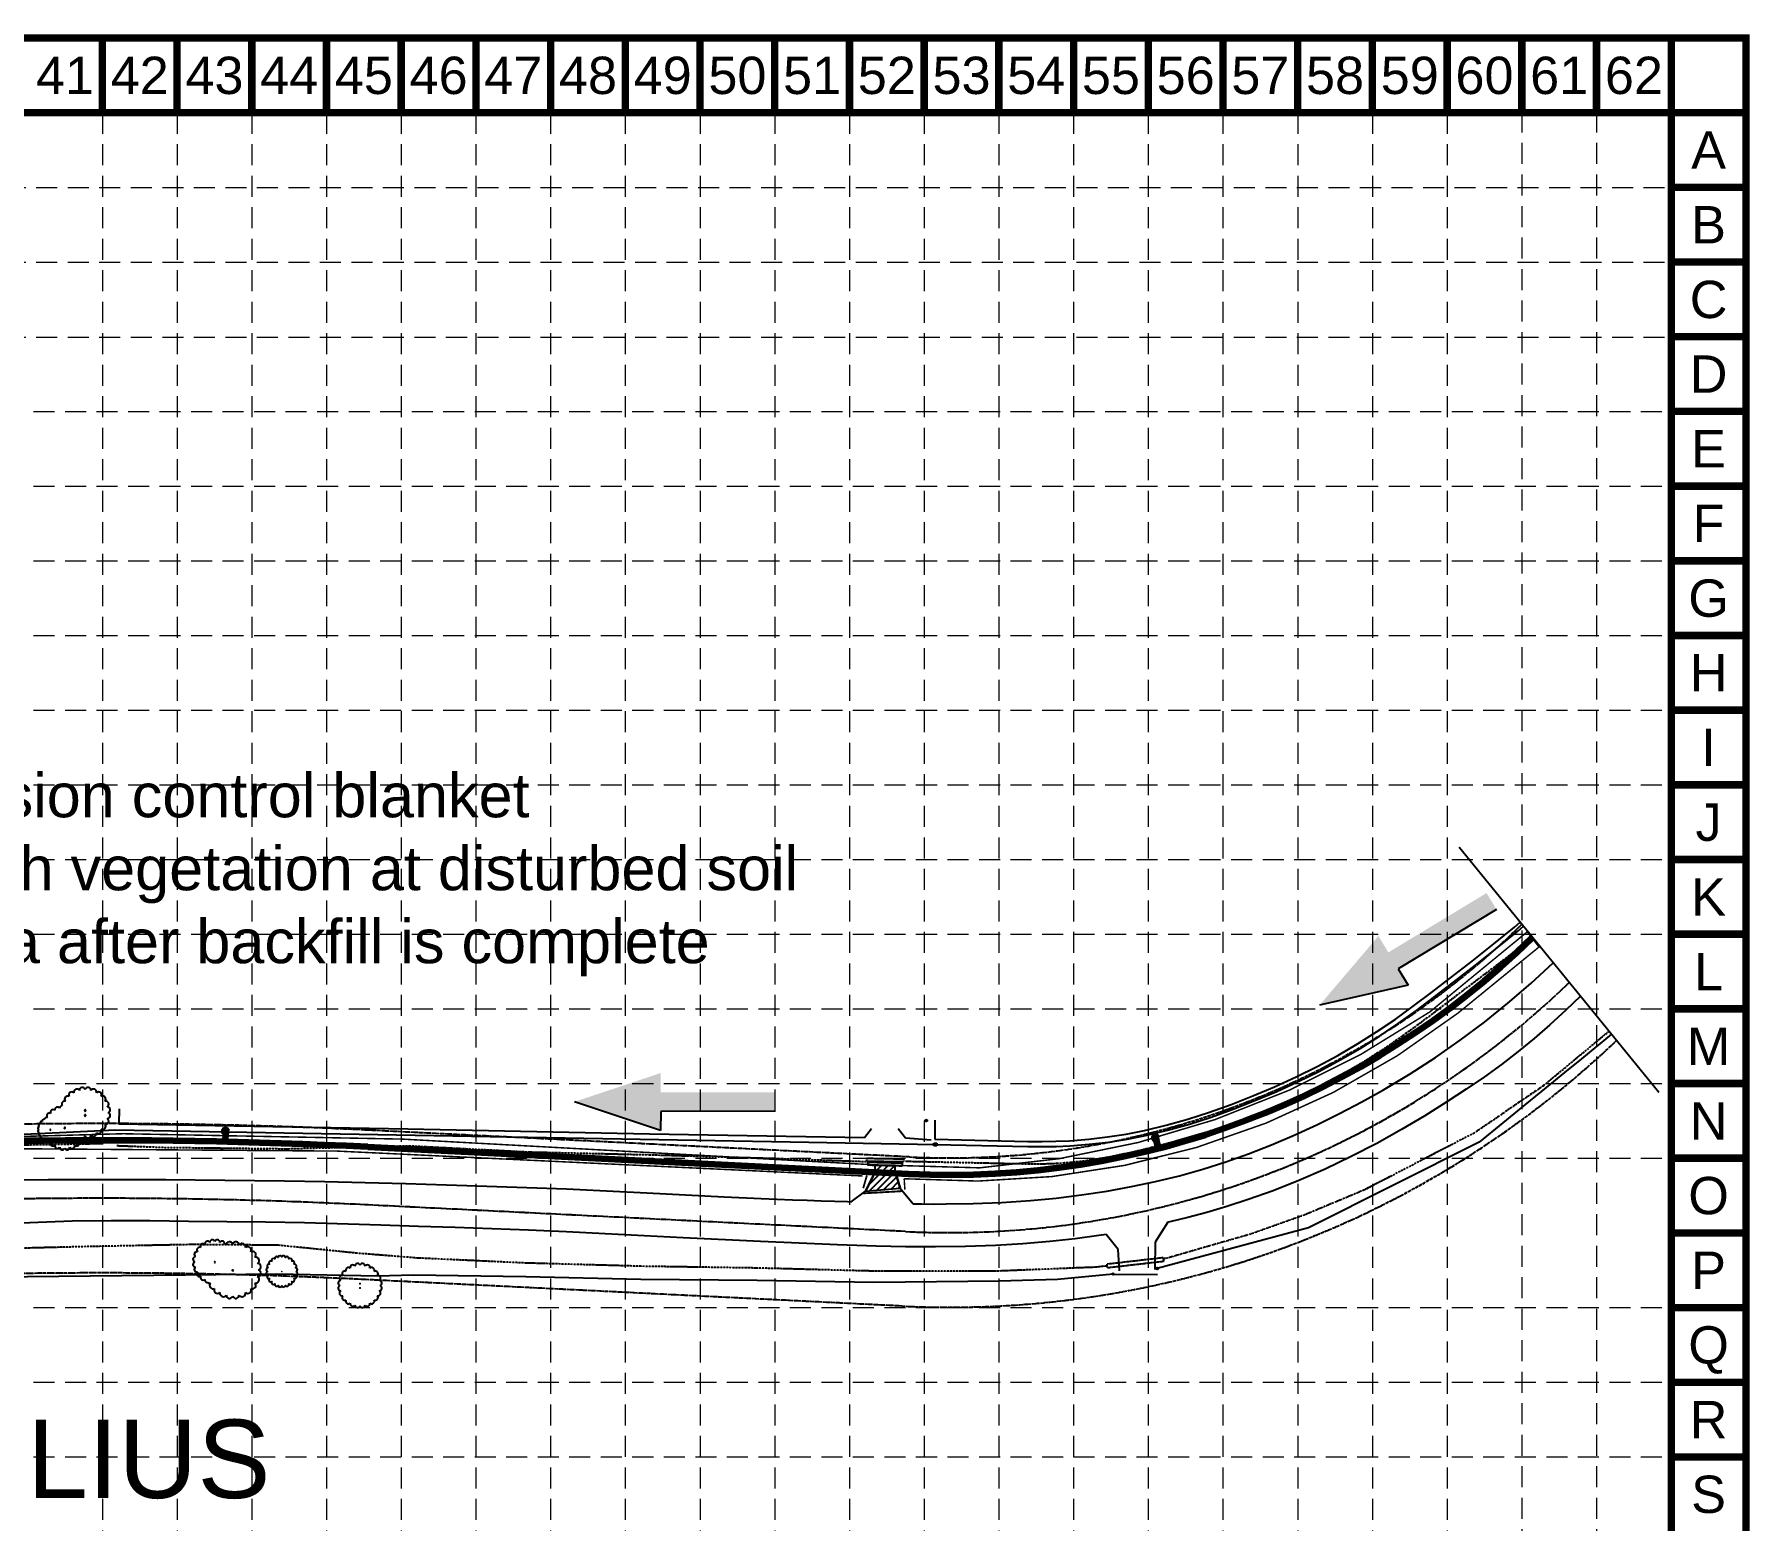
# Model space of a CAD drawing. Header units: inches. Extents: x 2599285 to 2601849, y 7031355 to 7032959.
# Drawn here: x 2600931 to 2601849, y 7032163 to 7032959 of the extents above; entities that cross this region are included whole.
import ezdxf
from ezdxf.enums import TextEntityAlignment as Align

# ---------------------------------------------------------------- set-up
doc = ezdxf.new("R2010")
doc.units = ezdxf.units.IN
doc.header["$MEASUREMENT"] = 0
for name, pattern in [('DASHED', [0.8, 0.75, -0.05]), ('HIDDEN', [0.375, 0.25, -0.125]), ('R.O.W. Cornelius$0$CENTER', [2.7, 2.5, -0.05, 0.1, -0.05]), ('R.O.W. Cornelius$0$PHANTOM', [2.1, 1.75, -0.05, 0.1, -0.05, 0.1, -0.05]), ('SCREEK', [1.04, 0.9, -0.035, 0, -0.035, 0, -0.035, 0, -0.035])]:
    doc.linetypes.add(name, pattern=pattern)
for name, color, linetype in [('ARROWS', 252, 'Continuous'), ('BASE', 7, 'Continuous'), ('DITCH', 7, 'SCREEK'), ('EASPH-PVMT', 7, 'Continuous'), ('ETEL', 33, 'DASHED'), ('EWAT', 150, 'DASHED'), ('EXSTSEW', 5, 'DASHED'), ('FENCE', 242, 'DASHED'), ('FENCEBW', 7, 'BWF'), ('GRID', 254, 'HIDDEN'), ('HATCH', 10, 'Continuous'), ('LIMITS OF DISTURBANCE', 1, 'HIDDEN'), ('PWAT', 4, 'Continuous'), ('R.O.W. Cornelius$0$CL', 7, 'R.O.W. Cornelius$0$CENTER'), ('R.O.W. Cornelius$0$ROW', 192, 'R.O.W. Cornelius$0$PHANTOM'), ('SILT FENCE', 200, 'Continuous'), ('TREE', 7, 'Continuous'), ('TREET', 250, 'Continuous'), ('TREETXT', 7, 'Continuous')]:
    doc.layers.add(name, color=color, linetype=linetype)
doc.styles.get("Standard").update_dxf_attribs({"font": 'ARIAL.TTF'})
doc.styles.add('UTIL', font='romans.shx', dxfattribs={"width": 0.9})
doc.linetypes.add('ASPH-E2', pattern='A,0.45,-0.05,0.9,[138,ltypeshp.shx,S=-0.013,R=0,X=0,Y=0],0.45', length=1.85)
doc.linetypes.add('BWF', pattern='A,0.9,-0.05,[135,ltypeshp.shx,S=0.03,R=0,X=0,Y=0],-0.05', length=1)
doc.linetypes.add('CHAINLINK_1', pattern='A,0.75,-0.1,[133,AECCLAND,S=0.0325,R=0,X=-0.0325,Y=0],-0.1,0.5', length=1.45)
doc.linetypes.add('CHAINLINK_2', pattern='A,0.75,-0.0325,[133,AECCLAND,S=0.0325,R=0,X=-0.0325,Y=0],-0.0325,0.5', length=1.315)
doc.linetypes.add('FENCELINE2', pattern='A,0.25,[132,ltypeshp.shx,S=0.1,R=0,X=0,Y=0],-0.2,1', length=1.45)
doc.linetypes.add('TELE', pattern='A,0.8,-0.05,0.8,-0.05,0.8,-0.15,["TELE",UTIL,S=0.08,R=0,X=-0.1,Y=-0.04],-0.2', length=2.85)

# ---------------------------------------------------------------- blocks, each defined once
blk = doc.blocks.new('treet')
at = {"layer": 'TREET', "const_width": 0.5}
blk.add_lwpolyline([(-0.25, 0, 1), (0.25, 0, 1)], format="xyb", close=True, dxfattribs=at)
blk = doc.blocks.new('A$C33723172')
at = {"layer": 'ARROWS', "color": 7}
for p, q in [((11.14, 24.49), (5.46, 10.23)), ((7.83, 9.28), (0, 0)), ((5.46, 10.23), (7.83, 9.28))]:
    blk.add_line(p, q, dxfattribs=at)
for points in [[(11.14, 24.49), (8.77, 25.44), (5.46, 10.23), (3.08, 11.17)], [(0.7, 12.12), (7.83, 9.28), (0, 0), (7.83, 9.28)]]:
    blk.add_solid(points, dxfattribs=at)

msp = doc.modelspace()

# ---------------------------------------------------------------- linework, layer by layer
at = {"const_width": 1}
msp.add_lwpolyline([(2601693.8, 7032523.82), (2601800.82, 7032392.41)], dxfattribs=at)
at = {"layer": 'BASE', "color": 9}
msp.add_line((2601807.39, 7032917.18), (2601807.39, 7031397.18), dxfattribs=at)
at = {"layer": 'BASE', "const_width": 4}
for points in [[(2599287.39, 7031357.18), (2601847.39, 7031357.18), (2601847.39, 7032957.18), (2599287.39, 7032957.18)], [(2599327.31, 7031397.16), (2601807.51, 7031397.1), (2601807.45, 7032917.19), (2599327.81, 7032917.24)]]:
    msp.add_lwpolyline(points, close=True, dxfattribs=at)
for points in [[(2600967.39, 7032917.18), (2600967.39, 7032957.18)], [(2601007.39, 7032917.18), (2601007.39, 7032957.18)], [(2601047.39, 7032917.18), (2601047.39, 7032957.18)], [(2601087.39, 7032917.18), (2601087.39, 7032957.18)], [(2601127.39, 7032917.18), (2601127.39, 7032957.18)], [(2601167.39, 7032917.18), (2601167.39, 7032957.18)], [(2601207.39, 7032917.18), (2601207.39, 7032957.18)], [(2601247.39, 7032917.18), (2601247.39, 7032957.18)], [(2601287.39, 7032917.18), (2601287.39, 7032957.18)], [(2601327.39, 7032917.18), (2601327.39, 7032957.18)], [(2601367.39, 7032917.18), (2601367.39, 7032957.18)], [(2601407.39, 7032917.18), (2601407.39, 7032957.18)], [(2601447.39, 7032917.18), (2601447.39, 7032957.18)], [(2601487.39, 7032917.18), (2601487.39, 7032957.18)], [(2601527.39, 7032917.18), (2601527.39, 7032957.18)], [(2601567.39, 7032917.18), (2601567.39, 7032957.18)], [(2601607.39, 7032917.18), (2601607.39, 7032957.18)], [(2601647.39, 7032917.18), (2601647.39, 7032957.18)], [(2601687.39, 7032917.18), (2601687.39, 7032957.18)], [(2601727.39, 7032917.18), (2601727.39, 7032957.18)], [(2601767.39, 7032917.18), (2601767.39, 7032957.18)], [(2601807.39, 7032917.18), (2601807.39, 7032957.18)], [(2601847.39, 7032917.18), (2601847.39, 7032957.18)], [(2601847.39, 7032917.18), (2601807.39, 7032917.18)], [(2601847.39, 7032877.18), (2601807.39, 7032877.18)], [(2601847.39, 7032837.18), (2601807.39, 7032837.18)], [(2601847.39, 7032797.18), (2601807.39, 7032797.18)], [(2601847.39, 7032757.18), (2601807.39, 7032757.18)], [(2601847.39, 7032717.18), (2601807.39, 7032717.18)], [(2601847.39, 7032677.18), (2601807.39, 7032677.18)], [(2601847.39, 7032637.18), (2601807.39, 7032637.18)], [(2601847.39, 7032597.18), (2601807.39, 7032597.18)], [(2601847.39, 7032557.18), (2601807.39, 7032557.18)], [(2601847.39, 7032517.18), (2601807.39, 7032517.18)], [(2601847.39, 7032477.18), (2601807.39, 7032477.18)], [(2601847.39, 7032437.18), (2601807.39, 7032437.18)], [(2601847.39, 7032397.18), (2601807.39, 7032397.18)], [(2601847.39, 7032357.18), (2601807.39, 7032357.18)], [(2601847.39, 7032317.18), (2601807.39, 7032317.18)], [(2601847.39, 7032277.18), (2601807.39, 7032277.18)], [(2601847.39, 7032237.18), (2601807.39, 7032237.18)], [(2601847.39, 7032197.18), (2601807.39, 7032197.18)]]:
    msp.add_lwpolyline(points, dxfattribs=at)
at = {"layer": 'DITCH'}
for p, q in [((2601719.01, 7032464.41), (2601730.34, 7032473.16)), ((2601730.34, 7032473.16), (2601733.21, 7032475.43)), ((2601707.05, 7032455.35), (2601719.01, 7032464.41)), ((2601695.11, 7032446.33), (2601707.05, 7032455.35)), ((2601682.28, 7032436.56), (2601695.11, 7032446.33)), ((2601669.84, 7032427.24), (2601682.28, 7032436.56)), ((2601657.37, 7032418.36), (2601669.84, 7032427.24)), ((2601644.46, 7032409.91), (2601657.37, 7032418.36)), ((2601774.08, 7032425.24), (2601739.11, 7032396.19)), ((2601633.63, 7032403.5), (2601644.46, 7032409.91)), ((2601622.39, 7032397.4), (2601633.63, 7032403.5)), ((2601599.12, 7032386.31), (2601610.85, 7032391.66)), ((2601610.85, 7032391.66), (2601622.39, 7032397.4)), ((2601739.11, 7032396.19), (2601701.9, 7032370.72)), ((2601575.41, 7032376.88), (2601587.33, 7032381.39)), ((2601587.33, 7032381.39), (2601599.12, 7032386.31)), ((2601551.61, 7032369.11), (2601563.52, 7032372.81)), ((2601563.52, 7032372.81), (2601575.41, 7032376.88)), ((2600906.74, 7032364.04), (2600967.9, 7032365.11)), ((2600975.05, 7032363.95), (2601000.67, 7032363.01)), ((2601000.67, 7032363.01), (2601065.68, 7032362.25)), ((2601065.68, 7032362.25), (2601131.65, 7032363.88)), ((2601131.65, 7032363.88), (2601195.82, 7032360.57)), ((2601527.63, 7032362.65), (2601539.66, 7032365.75)), ((2601539.66, 7032365.75), (2601551.61, 7032369.11)), ((2601701.9, 7032370.72), (2601642.84, 7032340.07)), ((2601195.82, 7032360.57), (2601260.12, 7032359.05)), ((2601260.12, 7032359.05), (2601324.48, 7032357.22)), ((2601324.48, 7032357.22), (2601376.16, 7032355.42)), ((2601397.33, 7032355.6), (2601462.68, 7032354.18)), ((2601462.68, 7032354.18), (2601470.67, 7032354.18)), ((2601470.67, 7032354.18), (2601478.43, 7032354.48)), ((2601478.43, 7032354.48), (2601486, 7032355.07)), ((2601486, 7032355.07), (2601496.79, 7032356.39)), ((2601496.79, 7032356.39), (2601507.28, 7032358.15)), ((2601507.28, 7032358.15), (2601517.53, 7032360.27)), ((2601517.53, 7032360.27), (2601527.63, 7032362.65)), ((2601642.84, 7032340.07), (2601610.92, 7032326.75)), ((2601610.92, 7032326.75), (2601582.24, 7032316.57)), ((2600961.73, 7032309.9), (2600907.29, 7032308.57)), ((2601014.6, 7032310.92), (2600961.73, 7032309.9)), ((2601061.05, 7032310.61), (2601014.6, 7032310.92)), ((2601104.04, 7032306.29), (2601061.05, 7032310.61)), ((2601582.24, 7032316.57), (2601537.43, 7032303.64)), ((2601135.89, 7032303.73), (2601104.04, 7032306.29)), ((2601194.26, 7032301.02), (2601135.89, 7032303.73)), ((2601255.89, 7032299.3), (2601194.26, 7032301.02)), ((2601318.45, 7032298.34), (2601255.89, 7032299.3)), ((2601499.9, 7032298.84), (2601447.61, 7032296.75)), ((2601505.41, 7032299.54), (2601499.9, 7032298.84)), ((2601537.43, 7032303.64), (2601535.42, 7032303.38)), ((2601380.72, 7032296.7), (2601318.45, 7032298.34)), ((2601447.61, 7032296.75), (2601380.72, 7032296.7))]:
    msp.add_line(p, q, dxfattribs=at)
at = {"layer": 'EASPH-PVMT', "linetype": 'ASPH-E2'}
for p, q in [((2601732.28, 7032450.82), (2601744.24, 7032461.78)), ((2601744.24, 7032461.78), (2601744.29, 7032461.83)), ((2601719.97, 7032440.25), (2601732.28, 7032450.82)), ((2601707.39, 7032430.13), (2601719.97, 7032440.25)), ((2601750.93, 7032436.44, 519.1), (2601742.4, 7032428.65, 519.1)), ((2601758.81, 7032444, 519.1), (2601750.93, 7032436.44, 519.1)), ((2601694.42, 7032420.39), (2601707.39, 7032430.13)), ((2601742.4, 7032428.65, 519.1), (2601733.93, 7032421.32, 519.1)), ((2601681.17, 7032411.14), (2601694.42, 7032420.39)), ((2601733.93, 7032421.32, 519.1), (2601725.49, 7032414.4, 519.1)), ((2601667.52, 7032402.3), (2601681.17, 7032411.14)), ((2601725.49, 7032414.4, 519.1), (2601716.52, 7032407.46, 519.1)), ((2601653.35, 7032393.82), (2601667.52, 7032402.3)), ((2601707.32, 7032400.75, 519.1), (2601697.65, 7032394.1, 519.1)), ((2601716.52, 7032407.46, 519.1), (2601707.32, 7032400.75, 519.1)), ((2601641.69, 7032387.31), (2601653.35, 7032393.82)), ((2601697.65, 7032394.1, 519.1), (2601687.31, 7032387.32, 519.1)), ((2601629.75, 7032381.05), (2601641.69, 7032387.31)), ((2601687.31, 7032387.32, 519.1), (2601675.52, 7032379.95, 519.1)), ((2601605.45, 7032369.48), (2601617.63, 7032375.08)), ((2601617.63, 7032375.08), (2601629.75, 7032381.05)), ((2601662.95, 7032372.49, 519.1), (2601649.73, 7032365.12, 519.1)), ((2601675.52, 7032379.95, 519.1), (2601662.95, 7032372.49, 519.1)), ((2601581.06, 7032359.52), (2601593.3, 7032364.3)), ((2601593.3, 7032364.3), (2601605.45, 7032369.48)), ((2601649.73, 7032365.12, 519.1), (2601636, 7032358.02, 519.1)), ((2601556.57, 7032351.31), (2601568.85, 7032355.19)), ((2601568.85, 7032355.19), (2601581.06, 7032359.52)), ((2601636, 7032358.02, 519.1), (2601622.05, 7032351.4, 519.1)), ((2600917.46, 7032345.55), (2600938.42, 7032345.78)), ((2600938.42, 7032345.78), (2600959.42, 7032345.86)), ((2600959.42, 7032345.86), (2600980.42, 7032345.82)), ((2600980.42, 7032345.82), (2601001.38, 7032345.71)), ((2601001.38, 7032345.71), (2601033.01, 7032345.46)), ((2601033.01, 7032345.46), (2601064.86, 7032345.05)), ((2601064.86, 7032345.05), (2601086.43, 7032344.64)), ((2601086.43, 7032344.64), (2601108.13, 7032344.14)), ((2601518.37, 7032341.97), (2601531.3, 7032344.7)), ((2601531.3, 7032344.7), (2601544.1, 7032347.82)), ((2601544.1, 7032347.82), (2601556.57, 7032351.31)), ((2601608.02, 7032345.3, 519.1), (2601594.21, 7032339.8, 519.1)), ((2601622.05, 7032351.4, 519.1), (2601608.02, 7032345.3, 519.1)), ((2601108.13, 7032344.14), (2601129.88, 7032343.58)), ((2601129.88, 7032343.58), (2601162.46, 7032342.65)), ((2601162.46, 7032342.65), (2601194.71, 7032341.58)), ((2601194.71, 7032341.58), (2601215.95, 7032340.75)), ((2601215.95, 7032340.75), (2601237.22, 7032339.8)), ((2601237.22, 7032339.8), (2601258.82, 7032338.72)), ((2601258.82, 7032338.72), (2601279.6, 7032337.6)), ((2601279.6, 7032337.6), (2601300.26, 7032336.49)), ((2601300.26, 7032336.49), (2601320.16, 7032335.54)), ((2601320.16, 7032335.54), (2601336.84, 7032334.9)), ((2601464.3, 7032334.55), (2601478, 7032335.86)), ((2601478, 7032335.86), (2601491.64, 7032337.54)), ((2601491.64, 7032337.54), (2601505.12, 7032339.58)), ((2601505.12, 7032339.58), (2601518.37, 7032341.97)), ((2601594.21, 7032339.8, 519.1), (2601580.9, 7032334.99, 519.1)), ((2601336.84, 7032334.9), (2601344.71, 7032334.64)), ((2601344.71, 7032334.64), (2601352.24, 7032334.42)), ((2601352.24, 7032334.42), (2601359.44, 7032334.2)), ((2601359.44, 7032334.2), (2601366.29, 7032333.97)), ((2601366.29, 7032333.97), (2601368.34, 7032333.9)), ((2601401.45, 7032332.78), (2601406.04, 7032332.71)), ((2601406.04, 7032332.71), (2601412.46, 7032332.66)), ((2601412.46, 7032332.66), (2601419.23, 7032332.68)), ((2601419.23, 7032332.68), (2601433.61, 7032332.92)), ((2601433.61, 7032332.92), (2601448.76, 7032333.52)), ((2601448.76, 7032333.52), (2601464.3, 7032334.55)), ((2601558.74, 7032328.17, 519.1), (2601548.59, 7032325.49, 519.1)), ((2601569.49, 7032331.29, 519.1), (2601558.74, 7032328.17, 519.1)), ((2601580.9, 7032334.99, 519.1), (2601569.49, 7032331.29, 519.1)), ((2600951.13, 7032323.41, 519.1), (2600919.51, 7032322.29, 519.1)), ((2600972.03, 7032323.65, 519.1), (2600951.13, 7032323.41, 519.1)), ((2600992.78, 7032323.58, 519.1), (2600972.03, 7032323.65, 519.1)), ((2601013.48, 7032323.38, 519.1), (2600992.78, 7032323.58, 519.1)), ((2601034.11, 7032323.17, 519.1), (2601013.48, 7032323.38, 519.1)), ((2601054.8, 7032322.91, 519.1), (2601034.11, 7032323.17, 519.1)), ((2601075.55, 7032322.51, 519.1), (2601054.8, 7032322.91, 519.1)), ((2601116.5, 7032321.27, 519.1), (2601075.55, 7032322.51, 519.1)), ((2601136.6, 7032320.6, 519.1), (2601116.5, 7032321.27, 519.1)), ((2601156.28, 7032320, 519.1), (2601136.6, 7032320.6, 519.1)), ((2601195.5, 7032318.69, 519.1), (2601156.28, 7032320, 519.1)), ((2601215.82, 7032317.76, 519.1), (2601195.5, 7032318.69, 519.1)), ((2601236.51, 7032316.71, 519.1), (2601215.82, 7032317.76, 519.1)), ((2601538.97, 7032323.16, 519.1), (2601537.9, 7032322.91, 519.1)), ((2601548.59, 7032325.49, 519.1), (2601538.97, 7032323.16, 519.1)), ((2601278.37, 7032314.6, 519.1), (2601236.51, 7032316.71, 519.1)), ((2601319.85, 7032312.66, 519.1), (2601278.37, 7032314.6, 519.1)), ((2601340.44, 7032311.71, 519.1), (2601319.85, 7032312.66, 519.1)), ((2601360.97, 7032310.84, 519.1), (2601340.44, 7032311.71, 519.1)), ((2601381.76, 7032310.14, 519.1), (2601360.97, 7032310.84, 519.1)), ((2601397.46, 7032309.8, 519.1), (2601381.76, 7032310.14, 519.1)), ((2601413.39, 7032309.68, 519.1), (2601397.46, 7032309.8, 519.1)), ((2601429.46, 7032309.86, 519.1), (2601413.39, 7032309.68, 519.1)), ((2601445.58, 7032310.42, 519.1), (2601429.46, 7032309.86, 519.1)), ((2601460.27, 7032311.31, 519.1), (2601445.58, 7032310.42, 519.1)), ((2601474.61, 7032312.54, 519.1), (2601460.27, 7032311.31, 519.1)), ((2601488.27, 7032314.03, 519.1), (2601474.61, 7032312.54, 519.1)), ((2601500.9, 7032315.71, 519.1), (2601488.27, 7032314.03, 519.1)), ((2601504.9, 7032316.33, 519.1), (2601500.9, 7032315.71, 519.1))]:
    msp.add_line(p, q, dxfattribs=at)
at = {"layer": 'EASPH-PVMT', "linetype": 'ASPH-E2', "ltscale": 0.8}
for p, q in [((2601376.04, 7032339.61), (2601381.15, 7032349.79)), ((2601381.15, 7032349.79), (2601391.79, 7032350.24)), ((2601391.79, 7032350.24), (2601394.63, 7032341.09)), ((2601368.34, 7032333.9), (2601376.04, 7032339.61)), ((2601394.63, 7032341.09), (2601401.46, 7032332.78)), ((2601537.89, 7032322.9), (2601531, 7032312.26)), ((2601511.19, 7032308.27), (2601504.91, 7032316.32)), ((2601512.02, 7032296.79), (2601511.19, 7032308.27)), ((2601531, 7032312.26), (2601530.98, 7032297.51))]:
    msp.add_line(p, q, dxfattribs=at)
at = {"layer": 'ETEL', "color": 252, "linetype": 'TELE', "ltscale": 0.8}
for p, q in [((2601714.22, 7032469.84), (2601725.21, 7032478.84)), ((2601725.21, 7032478.84), (2601728.3, 7032481.46)), ((2601702.57, 7032460.63), (2601714.22, 7032469.84)), ((2601690.89, 7032451.56), (2601702.57, 7032460.63)), ((2601680.78, 7032443.79), (2601690.89, 7032451.56)), ((2601661.13, 7032429.3), (2601670.93, 7032436.38)), ((2601670.93, 7032436.38), (2601680.78, 7032443.79)), ((2601651.19, 7032422.53), (2601661.13, 7032429.3)), ((2601640.89, 7032416.02), (2601651.19, 7032422.53)), ((2601619.08, 7032403.89), (2601630.19, 7032409.82)), ((2601630.19, 7032409.82), (2601640.89, 7032416.02)), ((2601607.69, 7032398.27), (2601619.08, 7032403.89)), ((2601584.5, 7032388.04), (2601596.13, 7032392.98)), ((2601596.13, 7032392.98), (2601607.69, 7032398.27)), ((2601561.11, 7032379.24), (2601572.79, 7032383.44)), ((2601572.79, 7032383.44), (2601584.5, 7032388.04)), ((2600870.83, 7032367.46), (2600974.46, 7032372.44)), ((2600974.46, 7032372.44), (2601345.71, 7032365.85)), ((2601525.87, 7032369.36), (2601537.67, 7032372.18)), ((2601537.67, 7032372.18), (2601549.41, 7032375.48)), ((2601549.41, 7032375.48), (2601561.11, 7032379.24)), ((2601345.71, 7032365.85), (2601413.39, 7032364.56)), ((2601413.39, 7032364.56), (2601462.89, 7032363.46)), ((2601462.89, 7032363.46), (2601470.55, 7032363.39)), ((2601470.55, 7032363.39), (2601478.02, 7032363.51)), ((2601478.02, 7032363.51), (2601485.32, 7032363.82)), ((2601485.32, 7032363.82), (2601495.8, 7032364.63)), ((2601495.8, 7032364.63), (2601506.01, 7032365.83)), ((2601506.01, 7032365.83), (2601516.01, 7032367.41)), ((2601516.01, 7032367.41), (2601525.87, 7032369.36))]:
    msp.add_line(p, q, dxfattribs=at)
at = {"layer": 'ETEL', "color": 252}
for p, q in [((2601412.64, 7032365.31), (2601414.14, 7032363.81)), ((2601414.14, 7032365.31), (2601412.64, 7032363.81))]:
    msp.add_line(p, q, dxfattribs=at)
msp.add_lwpolyline([(2601412.64, 7032365.31), (2601414.14, 7032365.31), (2601414.14, 7032363.81), (2601412.64, 7032363.81)], close=True, dxfattribs=at)
at = {"layer": 'EWAT', "color": 145}
for p, q in [((2601408.11, 7032377.72), (2601408.91, 7032376.92)), ((2601408.11, 7032376.92), (2601408.91, 7032377.72))]:
    msp.add_line(p, q, dxfattribs=at)
msp.add_circle((2601408.51, 7032377.32), 0.562, dxfattribs=at)
at = {"layer": 'EXSTSEW'}
for p, q in [((2601376.61, 7032357.19), (2601376.59, 7032355.69)), ((2601376.59, 7032355.69), (2601396.4, 7032355.35)), ((2601376.61, 7032357.19), (2601396.43, 7032356.85)), ((2601377.14, 7032355.11), (2601377.11, 7032353.61)), ((2601377.14, 7032355.11), (2601395.68, 7032354.64)), ((2601395.68, 7032354.64), (2601395.64, 7032353.14)), ((2601396.43, 7032356.85), (2601396.4, 7032355.35)), ((2601377.11, 7032353.61), (2601395.64, 7032353.14)), ((2601535.36, 7032303.86), (2601505.31, 7032300.39)), ((2601505.54, 7032298.4), (2601505.31, 7032300.39)), ((2601535.59, 7032301.87), (2601505.54, 7032298.4)), ((2601535.36, 7032303.86), (2601535.59, 7032301.87))]:
    msp.add_line(p, q, dxfattribs=at)
at = {"layer": 'FENCE', "color": 252, "linetype": 'FENCELINE2', "ltscale": 0.5}
for p, q in [((2600976.37, 7032383.58), (2600976.25, 7032375.68)), ((2600976.25, 7032375.68), (2601130.97, 7032372.88)), ((2601130.97, 7032372.88), (2601260.26, 7032370.23)), ((2601375.4, 7032368.31), (2601379.23, 7032373.08)), ((2601260.26, 7032370.23), (2601375.4, 7032368.31))]:
    msp.add_line(p, q, dxfattribs=at)
at = {"layer": 'FENCEBW', "linetype": 'CHAINLINK_2', "ltscale": 0.8}
for p, q in [((2601723.44, 7032480.96), (2601726.55, 7032483.6)), ((2601712.49, 7032471.99), (2601723.44, 7032480.96)), ((2601700.87, 7032462.8), (2601712.49, 7032471.99)), ((2601689.2, 7032453.74), (2601700.87, 7032462.8)), ((2601669.29, 7032438.6), (2601679.11, 7032445.98)), ((2601679.11, 7032445.98), (2601689.2, 7032453.74)), ((2601659.55, 7032431.56), (2601669.29, 7032438.6)), ((2601649.67, 7032424.83), (2601659.55, 7032431.56)), ((2601628.84, 7032412.23), (2601639.46, 7032418.38)), ((2601639.46, 7032418.38), (2601649.67, 7032424.83)), ((2601771.37, 7032420.29), (2601764.58, 7032414.77)), ((2601775.43, 7032423.58), (2601771.37, 7032420.29)), ((2601617.82, 7032406.35), (2601628.84, 7032412.23)), ((2601758.2, 7032409.59), (2601752.12, 7032404.65)), ((2601764.58, 7032414.77), (2601758.2, 7032409.59)), ((2601595.01, 7032395.51), (2601606.51, 7032400.77)), ((2601606.51, 7032400.77), (2601617.82, 7032406.35)), ((2601752.12, 7032404.65), (2601740.39, 7032395.09)), ((2601571.82, 7032386.02), (2601583.45, 7032390.6)), ((2601583.45, 7032390.6), (2601595.01, 7032395.51)), ((2601740.39, 7032395.09), (2601729.04, 7032385.84)), ((2601548.61, 7032378.12), (2601560.22, 7032381.86)), ((2601560.22, 7032381.86), (2601571.82, 7032386.02)), ((2601729.04, 7032385.84), (2601717.17, 7032376.17)), ((2601413.08, 7032377.65), (2601413.19, 7032367.32)), ((2601515.53, 7032370.13), (2601525.29, 7032372.06)), ((2601525.29, 7032372.06), (2601536.98, 7032374.85)), ((2601536.98, 7032374.85), (2601548.61, 7032378.12)), ((2601717.17, 7032376.17), (2601704.51, 7032365.85)), ((2601413.19, 7032367.32), (2601462.93, 7032366.22)), ((2601462.93, 7032366.22), (2601470.54, 7032366.15)), ((2601470.54, 7032366.15), (2601477.94, 7032366.27)), ((2601477.94, 7032366.27), (2601485.15, 7032366.58)), ((2601485.15, 7032366.58), (2601495.53, 7032367.38)), ((2601495.53, 7032367.38), (2601505.64, 7032368.56)), ((2601505.64, 7032368.56), (2601515.53, 7032370.13)), ((2601704.51, 7032365.85), (2601613.26, 7032319.84)), ((2601613.26, 7032319.84), (2601532.21, 7032298.07)), ((2600960.85, 7032294.04), (2600910.2, 7032293.43)), ((2601011.86, 7032294.56), (2600960.85, 7032294.04)), ((2601060.44, 7032295), (2601011.86, 7032294.56)), ((2601114.95, 7032294), (2601060.44, 7032295)), ((2601133.72, 7032294.49), (2601114.95, 7032294)), ((2601194.08, 7032293.68), (2601133.72, 7032294.49)), ((2601255.65, 7032292.29), (2601194.08, 7032293.68)), ((2601318.03, 7032291.63), (2601255.65, 7032292.29)), ((2601380.49, 7032290.68), (2601318.03, 7032291.63)), ((2601447.54, 7032291.3), (2601380.49, 7032290.68)), ((2601478.75, 7032292.15), (2601447.54, 7032291.3)), ((2601508.5, 7032295.17), (2601478.75, 7032292.15)), ((2601508.5, 7032295.17), (2601508.5, 7032295.17)), ((2601508.5, 7032295.17), (2601532.38, 7032294.98))]:
    msp.add_line(p, q, dxfattribs=at)
at = {"layer": 'FENCEBW'}
for p, q in [((2601393.47, 7032373.1), (2601397.39, 7032368.06)), ((2601397.39, 7032368.06), (2601411.06, 7032367.06))]:
    msp.add_line(p, q, dxfattribs=at)
at = {"layer": 'FENCEBW', "linetype": 'CHAINLINK_1', "ltscale": 0.8}
for centre in [(2601532.21, 7032298.07), (2601508.5, 7032295.17)]:
    msp.add_circle(centre, 0.5, dxfattribs=at)
at = {"layer": 'GRID', "color": 252, "linetype": 'HIDDEN', "lineweight": 0, "ltscale": 45}
for p, q in [((2600967.39, 7032917.18), (2600967.39, 7031517)), ((2601007.39, 7032917.18), (2601007.39, 7031517)), ((2601047.39, 7032917.18), (2601047.39, 7031517)), ((2601087.39, 7032917.18), (2601087.39, 7031517)), ((2601127.39, 7032917.18), (2601127.39, 7031517)), ((2601167.39, 7032917.18), (2601167.39, 7031517)), ((2601207.39, 7032917.18), (2601207.39, 7031517)), ((2601247.39, 7032917.18), (2601247.39, 7031517)), ((2601287.39, 7032917.18), (2601287.39, 7031517)), ((2601327.39, 7032917.18), (2601327.39, 7031517)), ((2601367.39, 7032917.18), (2601367.39, 7031517)), ((2601407.39, 7032917.18), (2601407.39, 7031517)), ((2601447.39, 7032917.18), (2601447.39, 7031517)), ((2601487.39, 7032917.18), (2601487.39, 7031517)), ((2601527.39, 7032917.18), (2601527.39, 7031517)), ((2601567.39, 7032917.18), (2601567.39, 7031517)), ((2601607.39, 7032917.18), (2601607.39, 7031517)), ((2601647.39, 7032917.18), (2601647.39, 7031517)), ((2601687.39, 7032917.18), (2601687.39, 7031517)), ((2601727.32, 7032917.83), (2601727.32, 7031517)), ((2601767.32, 7032917.83), (2601767.32, 7031517)), ((2599328.87, 7032877.04), (2601808.87, 7032877.04)), ((2599328.87, 7032837.04), (2601808.87, 7032837.04)), ((2599328.87, 7032797.04), (2601808.87, 7032797.04)), ((2599327.39, 7032757.18), (2601807.39, 7032757.18)), ((2599327.39, 7032717.18), (2601807.39, 7032717.18)), ((2599327.39, 7032677.18), (2601807.39, 7032677.18)), ((2599327.39, 7032637.18), (2601807.39, 7032637.18)), ((2599327.39, 7032597.18), (2601807.39, 7032597.18)), ((2599327.39, 7032557.18), (2601807.39, 7032557.18)), ((2599327.39, 7032517.18), (2601807.39, 7032517.18)), ((2599327.39, 7032477.18), (2601807.39, 7032477.18)), ((2599327.39, 7032437.18), (2601807.39, 7032437.18)), ((2599327.39, 7032397.18), (2601807.39, 7032397.18)), ((2599327.39, 7032357.18), (2601807.39, 7032357.18)), ((2599327.39, 7032277.18), (2601807.39, 7032277.18)), ((2599327.39, 7032237.18), (2601807.39, 7032237.18)), ((2599327.39, 7032197.18), (2601807.39, 7032197.18))]:
    msp.add_line(p, q, dxfattribs=at)
at = {"layer": 'HATCH', "color": 7}
for p, q in [((2601381.15, 7032349.79), (2601376.04, 7032339.61)), ((2601377.64, 7032342.8), (2601388.19, 7032353.35)), ((2601378.16, 7032339.78), (2601391.64, 7032353.26)), ((2601391.9, 7032353.26), (2601381.06, 7032353.52)), ((2601381.06, 7032353.52), (2601381.15, 7032349.79)), ((2601381.07, 7032353.3), (2601381.28, 7032353.51)), ((2601381.15, 7032349.85), (2601384.74, 7032353.43)), ((2601382, 7032340.09), (2601391.88, 7032349.96)), ((2601385.84, 7032340.39), (2601392.71, 7032347.27)), ((2601389.68, 7032340.69), (2601393.55, 7032344.57)), ((2601391.79, 7032350.24), (2601391.9, 7032353.26)), ((2601394.63, 7032341.09), (2601391.79, 7032350.24)), ((2601376.04, 7032339.61), (2601394.63, 7032341.09)), ((2601393.52, 7032341), (2601394.39, 7032341.87))]:
    msp.add_line(p, q, dxfattribs=at)
at = {"layer": 'LIMITS OF DISTURBANCE', "ltscale": 30, "const_width": 0.8}
msp.add_lwpolyline([(2600871.41, 7032367.39), (2600978.58, 7032370.31), (2601127.74, 7032367.43), (2601380.17, 7032353.68), (2601437.08, 7032352.03, 0.13197), (2601678.12, 7032435.53), (2601730.27, 7032478.43), (2601736.59, 7032470.31), (2601693.18, 7032434.88, -0.186083), (2601396.68, 7032346.19), (2601397.08, 7032340.41)], format="xyb", dxfattribs=at)
at = {"layer": 'LIMITS OF DISTURBANCE', "ltscale": 30}
for points, const_width in [([(2601374.46, 7032347.68), (2601092.88, 7032361.01), (2600872.56, 7032362.63)], 0.8), ([(2601376.75, 7032348.08), (2601374.76, 7032341.11)], 1), ([(2601374.86, 7032338.37), (2601395.84, 7032339.56)], 1)]:
    msp.add_lwpolyline(points, dxfattribs=dict(at, const_width=const_width))
at = {"layer": 'PWAT', "color": 4, "lineweight": 200}
for p, q in [((2601033.36, 7032372.47), (2601033.39, 7032373.47)), ((2601032.58, 7032371.75), (2601031.58, 7032371.78)), ((2601033.3, 7032370.97), (2601033.19, 7032365.97)), ((2601035.08, 7032371.66), (2601034.08, 7032371.69)), ((2601109.48, 7032363.21), (2601399.01, 7032348.9)), ((2601530.5, 7032367.91), (2601529.53, 7032367.68)), ((2601531.06, 7032368.82), (2601530.82, 7032369.79)), ((2601531.41, 7032367.36), (2601532.66, 7032362.52)), ((2601532.93, 7032368.51), (2601531.96, 7032368.27))]:
    msp.add_line(p, q, dxfattribs=at)
for centre in [(2601033.33, 7032371.72), (2601531.23, 7032368.09)]:
    msp.add_circle(centre, 0.75, dxfattribs=at)
for centre, radius, start, end in [((2601421.06, 7032795.03), 446.68, 267.17069, 314.32508), ((2601033.33, 7032371.72), 0.375, 87.94698, 267.94698), ((2601033.33, 7032371.72), 0.375, 267.94698, 87.94698), ((2600966.54, 7029470.91), 2895.83, 87.17056, 94.50415), ((2601531.23, 7032368.09), 0.375, 103.6646, 283.6646), ((2601531.23, 7032368.09), 0.375, 283.6646, 103.6646)]:
    msp.add_arc(centre, radius, start, end, dxfattribs=at)
at = {"layer": 'R.O.W. Cornelius$0$CL'}
msp.add_line((2601397.48, 7032317.94, 1027.17), (2601107.95, 7032332.25, 1027.17), dxfattribs=at)
for centre, radius, start, end in [((2601421.06, 7032795.03, 1027.17), 477.68, 267.17069, 313.98879), ((2600966.54, 7029470.81, 1027.17), 2864.93, 87.17069, 94.50402)]:
    msp.add_arc(centre, radius, start, end, dxfattribs=at)
at = {"layer": 'R.O.W. Cornelius$0$ROW', "color": 252}
for p, q in [((2601399.45, 7032357.89, 1027.17), (2601109.93, 7032372.2, 1027.17)), ((2601395.5, 7032277.99, 1027.17), (2601105.98, 7032292.29, 1027.17))]:
    msp.add_line(p, q, dxfattribs=at)
for centre, radius, start, end in [((2601421.06, 7032795.03, 1027.17), 437.68, 267.17069, 314.43168), ((2601421.06, 7032795.03, 1027.17), 517.68, 267.17069, 313.61457), ((2600966.54, 7029470.81, 1027.17), 2904.93, 87.17069, 94.50402), ((2600966.54, 7029470.81, 1027.17), 2824.93, 87.17069, 94.50402)]:
    msp.add_arc(centre, radius, start, end, dxfattribs=at)
at = {"layer": 'TREE'}
msp.add_lwpolyline([(2601071.11, 7032296.55, 0.836526), (2601070.85, 7032298.55, 0.836526), (2601070.08, 7032300.41, 0.836526), (2601068.85, 7032302.01, 0.836526), (2601067.25, 7032303.24, 0.836526), (2601065.39, 7032304.01, 0.832239), (2601063.46, 7032304.32, 0.832239), (2601061.52, 7032304.01, 0.836526), (2601059.66, 7032303.24, 0.836526), (2601058.06, 7032302.01, 0.836526), (2601056.84, 7032300.41, 0.836526), (2601056.06, 7032298.55, 0.836526), (2601055.8, 7032296.55, 0.836526), (2601056.06, 7032294.55, 0.836526), (2601056.84, 7032292.69, 0.836526), (2601058.06, 7032291.09, 0.836526), (2601059.66, 7032289.86, 0.836526), (2601061.52, 7032289.09, 0.832239), (2601063.46, 7032288.78, 0.832239), (2601065.39, 7032289.09, 0.836526), (2601067.25, 7032289.86, 0.836526), (2601068.85, 7032291.09, 0.836526), (2601070.08, 7032292.69, 0.836526), (2601070.85, 7032294.55, 0.836526)], format="xyb", close=True, dxfattribs=at)
for centre, radius, start, end in [((2600939.02, 7032379.88), 1.43, 62.67327, 222.32673), ((2600940.95, 7032381.82), 1.43, 47.67327, 207.32673), ((2600943.32, 7032383.18), 1.43, 32.67327, 192.32673), ((2600945.92, 7032383.92), 1.39, 93.45109, 178.73552), ((2600933.65, 7032373.26), 0.819, 92.67327, 252.32673), ((2600933.65, 7032371.7), 0.819, 107.67327, 267.32673), ((2600934.05, 7032374.77), 0.819, 77.67327, 237.32673), ((2600934.83, 7032376.12), 0.819, 62.67327, 222.32673), ((2600935.94, 7032377.23), 0.819, 64.34939, 207.32673), ((2600937.65, 7032377.52), 1.43, 77.67327, 161.75704), ((2600934.05, 7032370.19), 0.819, 122.67327, 282.32673), ((2600934.83, 7032368.84), 0.819, 137.67327, 297.32673), ((2600935.94, 7032367.74), 0.819, 152.67327, 312.32673), ((2600937.29, 7032366.96), 0.819, 167.67327, 327.32673), ((2600938.77, 7032366.53), 0.796, 181.26448, 266.12453), ((2600939.02, 7032367.14), 1.43, 257.98002, 297.32673), ((2600940.95, 7032365.21), 1.43, 152.67327, 312.32673), ((2600943.32, 7032363.84), 1.43, 167.67327, 327.32673), ((2600945.92, 7032363.1), 1.39, 181.26448, 340.33864), ((2600948.54, 7032363.1), 1.39, 199.66136, 358.73552), ((2600951.14, 7032363.84), 1.43, 212.67327, 12.32673), ((2600953.51, 7032365.21), 1.43, 227.67327, 27.32673), ((2600955.44, 7032367.14), 1.43, 242.67327, 42.32673), ((2600956.81, 7032369.51), 1.43, 257.67327, 265.52064), ((2601019.4, 7032308.04), 1.43, 62.67327, 222.32673), ((2601021.33, 7032309.97), 1.43, 47.67327, 207.32673), ((2601023.7, 7032311.34), 1.43, 32.67327, 192.32673), ((2601026.3, 7032312.08), 1.39, 19.66136, 178.73552), ((2601028.92, 7032312.08), 1.39, 1.26448, 160.33864), ((2601031.52, 7032311.34), 1.43, 1.35338, 147.32673), ((2601032.16, 7032309.71), 1.84, 32.67327, 64.4497), ((2601035.5, 7032310.67), 1.79, 19.66136, 178.73552), ((2601038.87, 7032310.67), 1.79, 1.26448, 160.33864), ((2601042.22, 7032309.71), 1.84, 347.67327, 147.32673), ((2601045.26, 7032307.95), 1.84, 332.67327, 132.32673), ((2601017.32, 7032303.04), 1.43, 92.67327, 252.32673), ((2601017.32, 7032300.3), 1.43, 107.67327, 267.32673), ((2601018.03, 7032305.67), 1.43, 77.67327, 237.32673), ((2601018.03, 7032297.66), 1.43, 122.67327, 282.32673), ((2601047.74, 7032305.47), 1.84, 317.67327, 117.32673), ((2601049.5, 7032302.43), 1.84, 302.67327, 102.32673), ((2601050.41, 7032299.03), 1.84, 287.67327, 87.32673), ((2601019.4, 7032295.3), 1.43, 137.67327, 297.32673), ((2601021.33, 7032293.37), 1.43, 152.67327, 312.32673), ((2601023.7, 7032292), 1.43, 167.67327, 277.28014), ((2601024.88, 7032292.13), 1.84, 237.23407, 282.32673), ((2601026.63, 7032289.09), 1.84, 137.67327, 297.32673), ((2601047.74, 7032289.09), 1.84, 242.67327, 42.32673), ((2601049.5, 7032292.13), 1.84, 257.67327, 57.32673), ((2601050.41, 7032295.52), 1.84, 272.67327, 72.32673), ((2601029.12, 7032286.6), 1.84, 152.67327, 312.32673), ((2601032.16, 7032284.85), 1.84, 167.67327, 327.32673), ((2601035.5, 7032283.89), 1.79, 181.26448, 340.33864), ((2601038.87, 7032283.89), 1.79, 199.66136, 358.73552), ((2601042.22, 7032284.85), 1.84, 212.67327, 12.32673), ((2601045.26, 7032286.6), 1.84, 227.67327, 27.32673)]:
    msp.add_arc(centre, radius, start, end, dxfattribs=at)
for centre, major_axis, start_param, end_param in [((2600948.81, 7032388.85), (1.16, 1.16), 0.308457, 3.094935), ((2600951.01, 7032391.06), (-1.16, 1.16), -1.524139, 1.26234), ((2600953.72, 7032392.62), (1.16, 1.16), 6.068043, 8.854522), ((2600956.69, 7032393.47), (1.13, 1.13), 5.840943, 8.61731), ((2600959.69, 7032393.47), (-1.13, 1.13), 3.94906, 6.725428), ((2600962.66, 7032392.62), (-1.16, 1.16), 3.711849, 6.498327), ((2600965.36, 7032391.06), (1.16, 1.16), 5.020846, 7.807324), ((2600967.57, 7032388.85), (-1.16, 1.16), 3.18825, 5.974729), ((2600947.24, 7032386.15), (-1.16, 1.16), -1.00054, 1.377292), ((2600969.13, 7032386.15), (1.16, 1.16), 4.497247, 7.283726), ((2600969.94, 7032383.13), (1.16, 1.16), 4.235447, 7.021926), ((2600969.94, 7032380.01), (1.16, 1.16), 3.973648, 6.760127), ((2600965.36, 7032372.08), (-1.16, 1.16), 1.617454, 4.403932), ((2600967.57, 7032374.29), (1.16, 1.16), 3.450049, 6.236528), ((2600969.13, 7032376.99), (-1.16, 1.16), 2.141052, 4.927531), ((2600956.69, 7032369.67), (1.13, 1.13), 3.92926, 5.154632), ((2600959.69, 7032369.67), (-1.13, 1.13), 1.128554, 3.904921), ((2600962.66, 7032370.52), (1.16, 1.16), 2.926451, 5.712929), ((2601099.05, 7032297.25), (1.01, 1.01), 0.046657, 2.833136), ((2601101.42, 7032298.62), (-1.01, 1.01), 4.497247, 7.283726), ((2601104.02, 7032299.36), (0.985, 0.985), 5.840943, 8.61731), ((2601106.64, 7032299.36), (-0.985, 0.985), 3.94906, 6.725428), ((2601109.24, 7032298.62), (1.01, 1.01), 5.282645, 8.069124), ((2601111.61, 7032297.25), (-1.01, 1.01), 3.450049, 6.236528), ((2601095.05, 7032290.31), (1.01, 1.01), 0.832055, 3.618534), ((2601095.75, 7032292.95), (1.01, 1.01), 0.570256, 3.356735), ((2601097.12, 7032295.32), (1.01, 1.01), 0.308457, 3.094935), ((2601113.54, 7032295.32), (-1.01, 1.01), 3.18825, 5.974729), ((2601114.91, 7032292.95), (-1.01, 1.01), 2.926451, 5.712929), ((2601115.61, 7032290.31), (-1.01, 1.01), 2.664651, 5.45113), ((2601095.05, 7032287.58), (-1.01, 1.01), -0.476941, 2.309537), ((2601095.75, 7032284.94), (-1.01, 1.01), -0.215142, 2.571337), ((2601097.12, 7032282.58), (-1.01, 1.01), 0.046657, 2.833136), ((2601099.05, 7032280.64), (1.01, 1.01), 1.879253, 4.665732), ((2601111.61, 7032280.64), (-1.01, 1.01), 1.617454, 4.403932), ((2601113.54, 7032282.58), (1.01, 1.01), 3.450049, 6.236528), ((2601114.91, 7032284.94), (1.01, 1.01), 3.711849, 6.498327), ((2601115.61, 7032287.58), (1.01, 1.01), 3.973648, 6.760127), ((2601101.42, 7032279.28), (1.01, 1.01), 2.141052, 4.927531), ((2601104.02, 7032278.54), (-0.985, 0.985), 0.807468, 3.583835), ((2601106.64, 7032278.54), (0.985, 0.985), 2.69935, 5.475718), ((2601109.24, 7032279.28), (-1.01, 1.01), 1.355654, 4.142133)]:
    msp.add_ellipse(centre, major_axis=major_axis, ratio=1, start_param=start_param, end_param=end_param, dxfattribs=at)
at = {"layer": 'TREET', "const_width": 0.75}
msp.add_lwpolyline([(2601036.81, 7032297.12, 1), (2601037.56, 7032297.12, 1)], format="xyb", close=True, dxfattribs=at)
at = {"layer": 'TREET'}
for centre, major_axis, start_param, end_param in [((2600958.19, 7032382.76), (0.236, 0.236), 5.703332, 8.844925), ((2600958.19, 7032382.76), (0.236, 0.236), 2.561739, 5.703332), ((2600939.52, 7032372.41), (0.118, 0.118), 5.497787, 8.63938), ((2600939.52, 7032372.41), (0.118, 0.118), 2.356194, 5.497787), ((2600947.23, 7032373.39), (-0.206, 0.206), 3.926991, 7.068583), ((2600947.23, 7032373.39), (-0.206, 0.206), 0.785398, 3.926991), ((2600958.19, 7032380.09), (0.236, 0.236), 5.703332, 8.844925), ((2600958.19, 7032380.09), (0.236, 0.236), 2.561739, 5.703332), ((2601027.61, 7032301.54), (-0.206, 0.206), 3.926991, 7.068583), ((2601027.61, 7032301.54), (-0.206, 0.206), 0.785398, 3.926991)]:
    msp.add_ellipse(centre, major_axis=major_axis, ratio=1, start_param=start_param, end_param=end_param, dxfattribs=at)

# ---------------------------------------------------------------- block references
at = {"layer": 'SILT FENCE', "color": 0, "ltscale": 30, "zscale": 4}
for p, xscale, yscale, rotation in [((2601619.14, 7032439.22), 3.999999998848109, 4.000000000312994, 322.8946728409051), ((2601220.23, 7032387.42), 3.999999998846923, 3.999999999964672, 291.7365704698362)]:
    msp.add_blockref('A$C33723172', p, dxfattribs=dict(at, xscale=xscale, yscale=yscale, rotation=rotation))
at = {"layer": 'TREET', "xscale": 0.8330000001005828, "yscale": 0.8329999996349216, "zscale": 0.833}
msp.add_blockref('treet', (2601063.46, 7032296.46), dxfattribs=at)
at = {"layer": 'TREET', "xscale": 1.166200000194965, "yscale": 1.166199999861419, "zscale": 0.0833, "rotation": 191.7768490048525}
for p in [(2601105.33, 7032289.99), (2601105.33, 7032287.66)]:
    msp.add_blockref('treet', p, dxfattribs=at)

# ---------------------------------------------------------------- texts
at = {"layer": 'BASE'}
for s, p in [('41', (2600947.39, 7032937.18)), ('42', (2600987.39, 7032937.18)), ('43', (2601027.39, 7032937.18)), ('44', (2601067.39, 7032937.18)), ('45', (2601107.39, 7032937.18)), ('46', (2601147.39, 7032937.18)), ('47', (2601187.39, 7032937.18)), ('48', (2601227.39, 7032937.18)), ('49', (2601267.39, 7032937.18)), ('50', (2601307.39, 7032937.18)), ('51', (2601347.39, 7032937.18)), ('52', (2601387.39, 7032937.18)), ('53', (2601427.39, 7032937.18)), ('54', (2601467.39, 7032937.18)), ('55', (2601507.39, 7032937.18)), ('56', (2601547.39, 7032937.18)), ('57', (2601587.39, 7032937.18)), ('58', (2601627.39, 7032937.18)), ('59', (2601667.39, 7032937.18)), ('60', (2601707.39, 7032937.18)), ('61', (2601747.39, 7032937.18)), ('62', (2601787.39, 7032937.18)), ('A', (2601827.39, 7032897.18)), ('B', (2601827.39, 7032857.18)), ('C', (2601827.39, 7032817.18)), ('D', (2601827.39, 7032777.18)), ('E', (2601827.39, 7032737.18)), ('F', (2601827.39, 7032697.18)), ('G', (2601827.39, 7032657.18)), ('H', (2601827.39, 7032617.18)), ('I', (2601827.39, 7032577.18)), ('J', (2601827.39, 7032537.18)), ('K', (2601827.39, 7032497.18)), ('L', (2601827.39, 7032457.18)), ('M', (2601827.39, 7032417.18)), ('N', (2601827.39, 7032377.18)), ('O', (2601827.39, 7032337.18)), ('P', (2601827.39, 7032297.18)), ('Q', (2601827.39, 7032257.18)), ('R', (2601827.39, 7032217.18)), ('S', (2601827.39, 7032177.18))]:
    msp.add_text(s, height=20, dxfattribs=at).set_placement(p, align=Align.MIDDLE_CENTER)
at = {"layer": 'TREET', "insert": (2600773.8, 7032563.25), "char_height": 23.4451, "width": 17072.3296, "attachment_point": 1}
msp.add_mtext('install erosion control blanket \\Por establish vegetation at disturbed soil \\Pin this area after backfill is complete ', dxfattribs=at)
at = {"layer": 'TREETXT'}
msp.add_text('CORNELIUS', height=42, dxfattribs=at).set_placement((2600715.13, 7032175.16, 11931.69))

doc.saveas('drawing.dxf')
